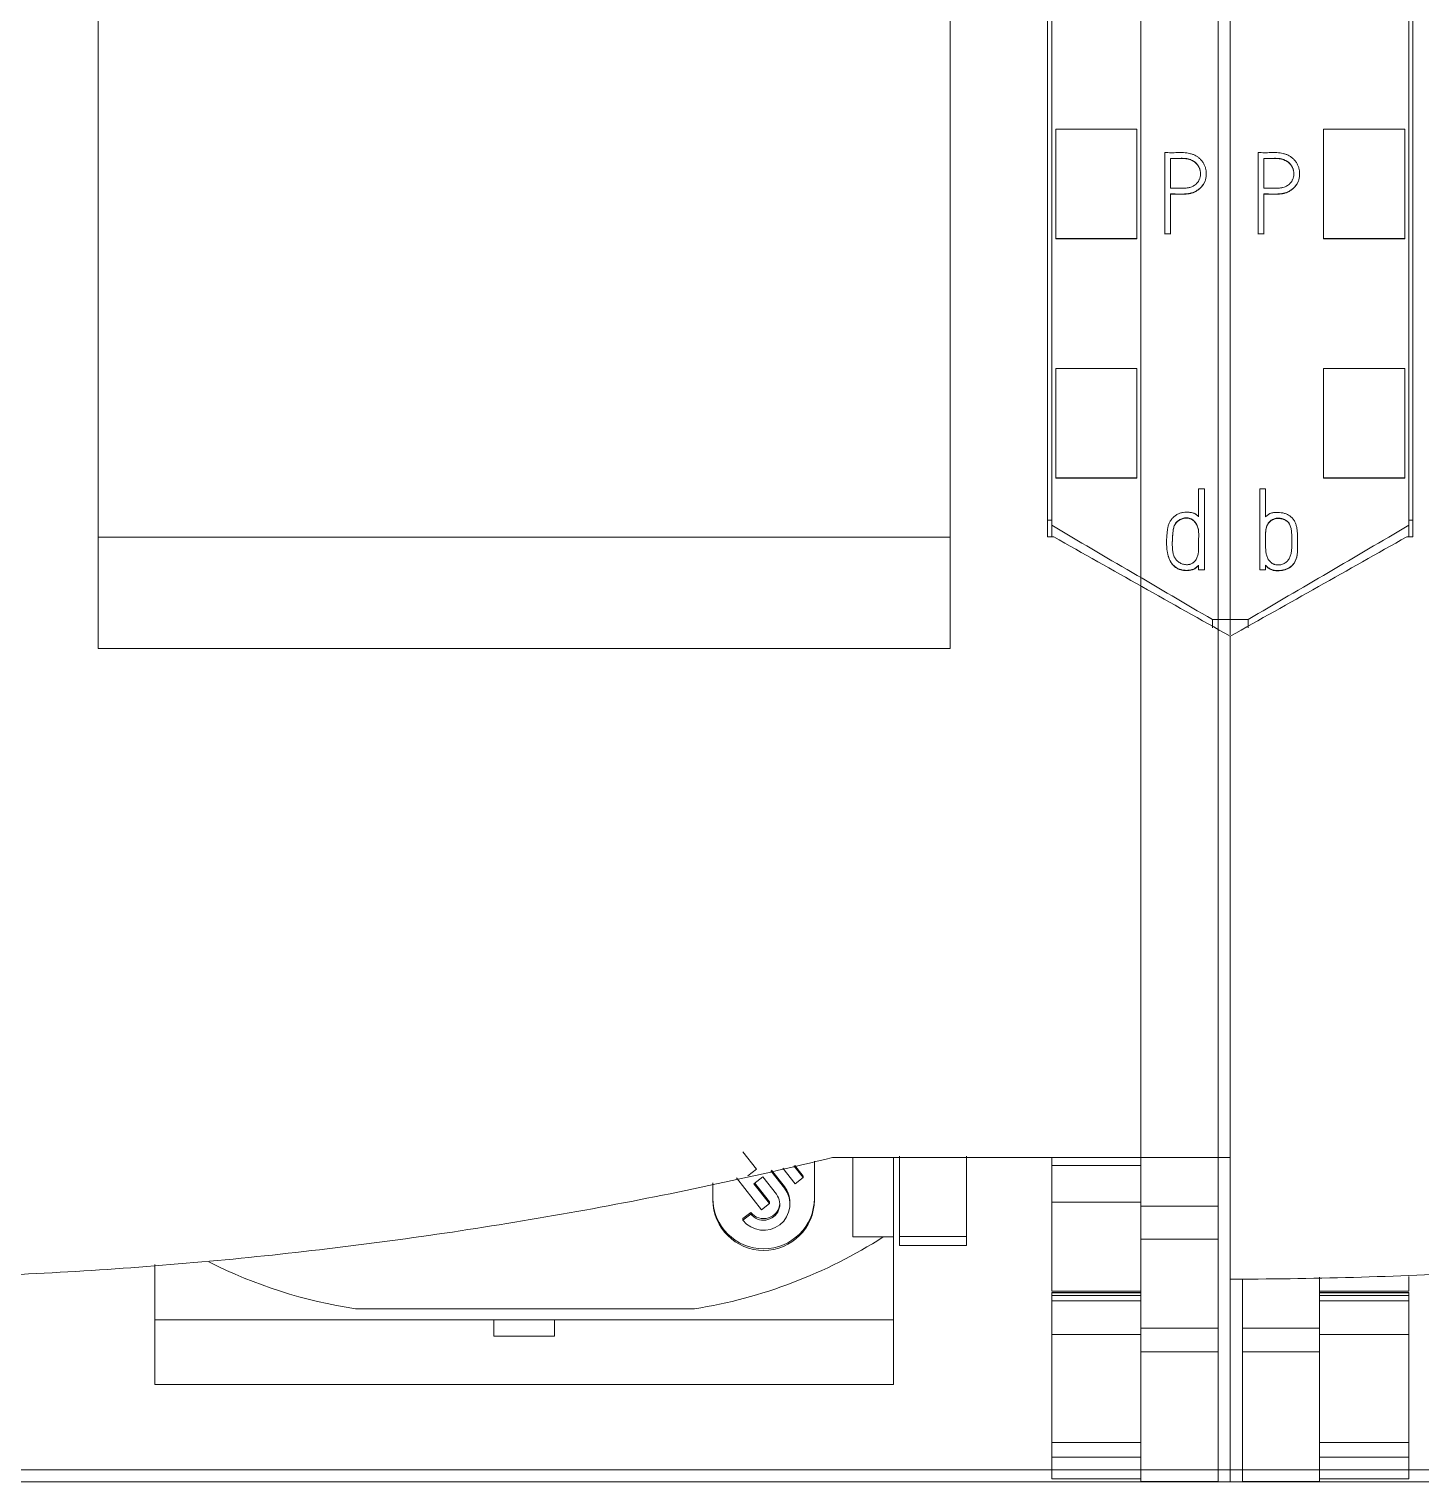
# Model space of a CAD drawing. Header units: millimetres. Extents: x 1359 to 3577, y 1336 to 3557.
# Drawn here: x 2755.57 to 2789.87, y 2906.56 to 2942.38 of the extents above; entities that cross this region are included whole.
import ezdxf

# ---------------------------------------------------------------- set-up
doc = ezdxf.new("R2010")
doc.units = ezdxf.units.MM
doc.layers.add('000-PI-Oprema', color=30, linetype='Continuous', lineweight=5)
doc.layers.add('002-PI-Kabelska kanalica', color=150, linetype='Continuous')

msp = doc.modelspace()

# ---------------------------------------------------------------- linework, layer by layer
at = {"layer": '000-PI-Oprema', "color": 0, "linetype": 'ByBlock', "lineweight": 0}
for p, q in [((2785.171, 3041.237), (2785.171, 2927.819)), ((2785.171, 3041.237), (2785.171, 2927.819)), ((2780.771, 2930.141), (2780.771, 3038.956)), ((2789.571, 3038.956), (2789.571, 2930.141)), ((2782.971, 2974.306), (2782.971, 2910.351)), ((2784.871, 2974.306), (2784.871, 2910.351)), ((2780.871, 2937.211), (2780.871, 2939.912)), ((2780.871, 2939.912), (2782.871, 2939.912)), ((2782.871, 2937.211), (2782.871, 2939.912)), ((2787.471, 2937.211), (2787.471, 2939.912)), ((2789.471, 2939.912), (2787.471, 2939.912)), ((2789.471, 2937.211), (2789.471, 2939.912)), ((2783.556, 2939.329), (2783.556, 2937.327)), ((2783.697, 2938.451), (2783.697, 2939.187)), ((2785.856, 2939.329), (2785.856, 2937.327)), ((2785.997, 2938.451), (2785.997, 2939.187)), ((2784.582, 2938.8), (2784.582, 2938.807)), ((2786.882, 2938.8), (2786.882, 2938.807)), ((2783.697, 2937.327), (2783.697, 2938.31)), ((2785.997, 2937.327), (2785.997, 2938.31)), ((2783.556, 2937.327), (2783.697, 2937.327)), ((2783.556, 2937.327), (2783.556, 2937.321)), ((2783.697, 2937.327), (2783.697, 2937.321)), ((2785.856, 2937.327), (2785.997, 2937.327)), ((2785.856, 2937.327), (2785.856, 2937.321)), ((2785.997, 2937.327), (2785.997, 2937.321)), ((2780.871, 2937.206), (2780.871, 2937.211)), ((2780.871, 2937.211), (2782.871, 2937.211)), ((2780.871, 2937.206), (2782.871, 2937.206)), ((2782.871, 2937.206), (2782.871, 2937.211)), ((2787.471, 2937.206), (2787.471, 2937.211)), ((2789.471, 2937.211), (2787.471, 2937.211)), ((2789.471, 2937.206), (2787.471, 2937.206)), ((2789.471, 2937.206), (2789.471, 2937.211)), ((2780.871, 2931.309), (2780.871, 2934.01)), ((2780.871, 2934.01), (2782.871, 2934.01)), ((2782.871, 2931.309), (2782.871, 2934.01)), ((2787.471, 2931.309), (2787.471, 2934.01)), ((2789.471, 2934.01), (2787.471, 2934.01)), ((2789.471, 2931.309), (2789.471, 2934.01)), ((2780.871, 2931.306), (2780.871, 2931.309)), ((2780.871, 2931.309), (2782.871, 2931.309)), ((2780.871, 2931.306), (2782.871, 2931.306)), ((2782.871, 2931.306), (2782.871, 2931.309)), ((2787.471, 2931.306), (2787.471, 2931.309)), ((2789.471, 2931.309), (2787.471, 2931.309)), ((2789.471, 2931.306), (2787.471, 2931.306)), ((2789.471, 2931.306), (2789.471, 2931.309)), ((2784.393, 2931.042), (2784.393, 2930.35)), ((2784.535, 2931.042), (2784.393, 2931.042)), ((2784.535, 2929.042), (2784.535, 2931.042)), ((2785.904, 2929.042), (2785.904, 2931.042)), ((2785.904, 2931.042), (2786.043, 2931.042)), ((2786.043, 2931.042), (2786.043, 2930.348)), ((2780.671, 2930.27), (2780.771, 2930.27)), ((2780.771, 2929.856), (2780.771, 2930.141)), ((2789.671, 2930.27), (2789.571, 2930.27)), ((2789.571, 2930.141), (2789.571, 2929.856)), ((2778.271, 2929.852), (2757.271, 2929.852)), ((2780.671, 2929.856), (2780.821, 2929.856)), ((2783.603, 2929.719), (2783.603, 2929.709)), ((2789.521, 2929.856), (2789.671, 2929.856)), ((2786.833, 2929.667), (2786.833, 2929.673)), ((2784.393, 2929.161), (2784.393, 2929.042)), ((2784.393, 2929.042), (2784.535, 2929.042)), ((2786.043, 2929.042), (2785.904, 2929.042)), ((2786.043, 2929.161), (2786.043, 2929.042)), ((2784.731, 2927.819), (2784.731, 2927.616)), ((2785.171, 2927.819), (2784.731, 2927.819)), ((2785.171, 2927.819), (2785.171, 2927.442)), ((2785.171, 2927.819), (2785.171, 2927.449)), ((2785.611, 2927.819), (2785.171, 2927.819)), ((2785.611, 2927.616), (2785.611, 2927.819)), ((2778.271, 2927.106), (2757.271, 2927.106)), ((2773.16, 2914.697), (2773.496, 2914.27)), ((2774.644, 2914.059), (2774.413, 2914.353)), ((2774.644, 2914.098), (2774.439, 2914.358)), ((2774.921, 2913.505), (2774.921, 2914.461)), ((2775.371, 2914.556), (2785.171, 2914.556)), ((2775.871, 2914.556), (2775.871, 2912.596)), ((2776.871, 2912.596), (2776.871, 2914.556)), ((2780.771, 2914.356), (2780.771, 2914.556)), ((2780.771, 2913.458), (2780.771, 2914.356)), ((2780.771, 2914.356), (2782.971, 2914.356)), ((2782.971, 2913.355), (2782.971, 2914.556)), ((2784.871, 2913.355), (2784.871, 2914.556)), ((2785.171, 2914.476), (2785.171, 2906.556)), ((2773.002, 2914.053), (2773.622, 2913.267)), ((2773.496, 2914.27), (2773.28, 2914.103)), ((2773.434, 2913.908), (2773.65, 2914.075)), ((2773.65, 2914.075), (2773.986, 2913.649)), ((2774.183, 2913.801), (2773.847, 2914.228)), ((2774.183, 2913.84), (2773.866, 2914.242)), ((2774.141, 2914.295), (2774.447, 2913.906)), ((2774.447, 2913.906), (2774.644, 2914.059)), ((2774.644, 2914.098), (2774.644, 2914.059)), ((2772.421, 2913.93), (2772.421, 2913.505)), ((2773.819, 2913.419), (2773.434, 2913.908)), ((2773.819, 2913.459), (2773.453, 2913.923)), ((2774.183, 2913.84), (2774.183, 2913.801)), ((2773.622, 2913.267), (2773.819, 2913.419)), ((2773.819, 2913.459), (2773.819, 2913.419)), ((2774.32, 2913.405), (2774.32, 2913.444)), ((2780.771, 2911.257), (2780.771, 2913.458)), ((2780.771, 2913.458), (2782.971, 2913.458)), ((2782.971, 2912.539), (2782.971, 2913.355)), ((2782.971, 2913.355), (2784.871, 2913.355)), ((2784.871, 2912.539), (2784.871, 2913.355)), ((2773.357, 2913.201), (2773.16, 2913.048)), ((2773.357, 2913.162), (2773.16, 2913.009)), ((2773.16, 2913.048), (2773.16, 2913.009)), ((2773.357, 2913.201), (2773.357, 2913.162)), ((2775.871, 2912.596), (2775.871, 2912.596)), ((2775.871, 2912.596), (2776.62, 2912.596)), ((2775.871, 2912.596), (2776.871, 2912.596)), ((2776.62, 2912.596), (2776.871, 2912.596)), ((2776.871, 2910.556), (2776.871, 2912.596)), ((2776.871, 2912.596), (2776.871, 2912.596)), ((2777.021, 2912.389), (2777.021, 2912.607)), ((2777.021, 2912.607), (2778.671, 2912.607)), ((2778.671, 2912.389), (2778.671, 2912.607)), ((2782.971, 2912.539), (2784.871, 2912.539)), ((2777.021, 2912.389), (2778.671, 2912.389)), ((2758.671, 2910.556), (2758.671, 2911.921)), ((2785.472, 2911.557), (2785.171, 2911.557)), ((2785.171, 2911.475), (2785.171, 2906.556)), ((2785.471, 2911.545), (2785.471, 2910.351)), ((2787.371, 2911.605), (2787.371, 2910.351)), ((2789.571, 2911.257), (2789.571, 2911.622)), ((2780.771, 2911.257), (2782.971, 2911.257)), ((2780.771, 2911.221), (2780.771, 2911.228)), ((2782.971, 2911.228), (2780.771, 2911.228)), ((2780.771, 2911.156), (2780.771, 2911.221)), ((2780.771, 2911.221), (2782.971, 2911.221)), ((2780.771, 2911.156), (2780.771, 2911.019)), ((2780.771, 2911.156), (2782.971, 2911.156)), ((2787.371, 2911.257), (2789.571, 2911.257)), ((2789.571, 2911.228), (2787.371, 2911.228)), ((2789.571, 2911.221), (2787.371, 2911.221)), ((2789.571, 2911.156), (2787.371, 2911.156)), ((2789.571, 2911.221), (2789.571, 2911.228)), ((2789.571, 2911.156), (2789.571, 2911.221)), ((2789.571, 2911.156), (2789.571, 2911.019)), ((2763.615, 2910.824), (2771.97, 2910.824)), ((2780.771, 2911.019), (2780.771, 2910.195)), ((2780.771, 2911.019), (2782.971, 2911.019)), ((2789.571, 2911.019), (2787.371, 2911.019)), ((2789.571, 2911.019), (2789.571, 2910.195)), ((2758.671, 2908.956), (2758.671, 2910.556)), ((2758.671, 2910.556), (2776.871, 2910.556)), ((2767.021, 2910.556), (2767.021, 2910.152)), ((2768.521, 2910.556), (2768.521, 2910.152)), ((2776.871, 2908.956), (2776.871, 2910.556)), ((2767.021, 2910.152), (2768.521, 2910.152)), ((2780.771, 2910.195), (2780.771, 2907.53)), ((2780.771, 2910.195), (2782.971, 2910.195)), ((2782.971, 2909.765), (2782.971, 2910.351)), ((2782.971, 2910.351), (2784.871, 2910.351)), ((2784.871, 2909.765), (2784.871, 2910.351)), ((2785.471, 2909.765), (2785.471, 2910.351)), ((2787.371, 2910.351), (2785.471, 2910.351)), ((2787.371, 2909.765), (2787.371, 2910.351)), ((2789.571, 2910.195), (2787.371, 2910.195)), ((2789.571, 2910.195), (2789.571, 2907.53)), ((2782.971, 2909.765), (2784.871, 2909.765)), ((2787.371, 2909.765), (2785.471, 2909.765)), ((2758.671, 2908.956), (2776.871, 2908.956)), ((2780.771, 2907.53), (2780.771, 2907.163)), ((2780.771, 2907.53), (2782.971, 2907.53)), ((2789.571, 2907.53), (2787.371, 2907.53)), ((2789.571, 2907.53), (2789.571, 2907.163)), ((2780.771, 2907.163), (2780.771, 2906.632)), ((2780.771, 2907.163), (2782.971, 2907.163)), ((2782.971, 2907.163), (2782.971, 2906.632)), ((2787.371, 2907.163), (2787.371, 2906.632)), ((2789.571, 2907.163), (2787.371, 2907.163)), ((2789.571, 2907.163), (2789.571, 2906.632)), ((2780.771, 2906.556), (2749.512, 2906.556)), ((2780.771, 2906.632), (2780.771, 2906.632)), ((2780.771, 2906.632), (2782.971, 2906.632)), ((2780.771, 2906.632), (2782.971, 2906.632)), ((2782.971, 2906.568), (2784.871, 2906.568)), ((2782.971, 2906.568), (2784.871, 2906.568)), ((2785.171, 2906.556), (2783.572, 2906.556)), ((2815.571, 2906.556), (2784.312, 2906.556)), ((2787.113, 2906.556), (2785.171, 2906.556)), ((2785.471, 2906.568), (2787.371, 2906.568)), ((2787.371, 2906.568), (2785.471, 2906.568)), ((2787.371, 2906.632), (2789.571, 2906.632)), ((2789.571, 2906.632), (2787.371, 2906.632)), ((2789.571, 2906.632), (2789.571, 2906.632))]:
    msp.add_line(p, q, dxfattribs=at)
for centre, major_axis, start_param, end_param in [((2773.671, 2913.405), (0.649, 0), 3.804818, 6.94641), ((2773.671, 2913.405), (-0.399, 0), 0.663225, 3.804818), ((2773.671, 2913.444), (0.649, 0), 6.283142, 6.94641), ((2773.671, 2913.544), (1.25, 0), 3.141593, 6.283185), ((2773.671, 2913.505), (1.25, 0), 3.141593, 6.283185), ((2773.671, 2913.444), (-0.399, 0), 0.663225, 3.092069), ((2770.033, 2922.701), (12.135, 0), 4.872685, 5.28613), ((2765.438, 2922.56), (11.977, 0), 4.241192, 4.559632)]:
    msp.add_ellipse(centre, major_axis=major_axis, ratio=0.991445, start_param=start_param, end_param=end_param, dxfattribs=at)
for points, knots in [([(2780.671, 2929.856), (2780.671, 2933.196), (2780.671, 2941.161), (2780.671, 2953.801), (2780.671, 2969.287), (2780.671, 2983.582), (2780.671, 2997.792), (2780.671, 3012.358), (2780.671, 3026.528), (2780.671, 3036.098), (2780.671, 3039.142)], [0, 0, 0, 0, 0.091483, 0.21812, 0.346206, 0.515858, 0.610111, 0.736264, 0.916066, 1, 1, 1, 1]), ([(2789.671, 3039.142), (2789.671, 3036.098), (2789.671, 3026.528), (2789.671, 3012.358), (2789.671, 2997.792), (2789.671, 2983.582), (2789.671, 2969.287), (2789.671, 2953.801), (2789.671, 2941.161), (2789.671, 2933.196), (2789.671, 2929.856)], [0, 0, 0, 0, 0.083934, 0.263736, 0.389889, 0.484142, 0.653794, 0.78188, 0.908517, 1, 1, 1, 1]), ([(2757.271, 3036.077), (2757.271, 3034.053), (2757.271, 3025.504), (2757.271, 3012.358), (2757.271, 2997.792), (2757.271, 2983.582), (2757.271, 2969.287), (2757.271, 2953.801), (2757.271, 2941.043), (2757.271, 2932.161), (2757.271, 2927.904), (2757.271, 2927.106)], [0, 0, 0, 0, 0.055935, 0.236292, 0.362833, 0.457376, 0.627551, 0.756032, 0.883059, 0.978086, 1, 1, 1, 1]), ([(2778.271, 3036.077), (2778.271, 3034.053), (2778.271, 3025.504), (2778.271, 3012.358), (2778.271, 2997.792), (2778.271, 2983.582), (2778.271, 2969.287), (2778.271, 2953.801), (2778.271, 2941.043), (2778.271, 2932.161), (2778.271, 2927.904), (2778.271, 2927.106)], [0, 0, 0, 0, 0.055935, 0.236292, 0.362833, 0.457376, 0.627551, 0.756032, 0.883059, 0.978086, 1, 1, 1, 1]), ([(2783.697, 2938.31), (2783.749, 2938.31), (2783.8, 2938.31), (2783.904, 2938.309), (2783.955, 2938.308), (2784.033, 2938.31), (2784.059, 2938.311), (2784.097, 2938.315), (2784.11, 2938.316), (2784.136, 2938.319), (2784.149, 2938.321), (2784.187, 2938.328), (2784.212, 2938.334), (2784.261, 2938.35), (2784.285, 2938.36), (2784.32, 2938.377), (2784.332, 2938.384), (2784.354, 2938.397), (2784.365, 2938.404), (2784.396, 2938.426), (2784.416, 2938.442), (2784.445, 2938.469), (2784.454, 2938.478), (2784.471, 2938.498), (2784.479, 2938.508), (2784.503, 2938.538), (2784.516, 2938.56), (2784.534, 2938.594), (2784.54, 2938.606), (2784.55, 2938.63), (2784.554, 2938.642), (2784.566, 2938.679), (2784.572, 2938.705), (2784.578, 2938.743), (2784.58, 2938.756), (2784.581, 2938.782), (2784.582, 2938.795), (2784.582, 2938.834), (2784.58, 2938.859), (2784.574, 2938.898), (2784.572, 2938.91), (2784.566, 2938.936), (2784.562, 2938.948), (2784.551, 2938.986), (2784.541, 2939.01), (2784.525, 2939.044), (2784.519, 2939.056), (2784.506, 2939.078), (2784.499, 2939.089), (2784.476, 2939.121), (2784.46, 2939.141), (2784.424, 2939.179), (2784.405, 2939.196), (2784.374, 2939.22), (2784.364, 2939.227), (2784.342, 2939.242), (2784.331, 2939.248), (2784.297, 2939.267), (2784.274, 2939.278), (2784.237, 2939.291), (2784.225, 2939.295), (2784.2, 2939.302), (2784.187, 2939.306), (2784.124, 2939.32), (2784.073, 2939.326), (2783.996, 2939.33), (2783.97, 2939.33), (2783.918, 2939.331), (2783.866, 2939.33), (2783.815, 2939.329), (2783.763, 2939.328), (2783.685, 2939.328), (2783.607, 2939.329), (2783.556, 2939.329)], [0, 0, 0, 0, 0.0625, 0.0625, 0.125, 0.125, 0.15625, 0.15625, 0.171875, 0.171875, 0.1875, 0.1875, 0.21875, 0.21875, 0.25, 0.25, 0.265625, 0.265625, 0.28125, 0.28125, 0.3125, 0.3125, 0.328125, 0.328125, 0.34375, 0.34375, 0.375, 0.375, 0.390625, 0.390625, 0.40625, 0.40625, 0.4375, 0.4375, 0.453125, 0.453125, 0.46875, 0.46875, 0.5, 0.5, 0.515625, 0.515625, 0.53125, 0.53125, 0.5625, 0.5625, 0.578125, 0.578125, 0.59375, 0.59375, 0.625, 0.625, 0.65625, 0.65625, 0.671875, 0.671875, 0.6875, 0.6875, 0.71875, 0.71875, 0.734375, 0.734375, 0.75, 0.75, 0.8125, 0.8125, 0.84375, 0.84375, 0.875, 0.90625, 0.90625, 0.9375, 1, 1, 1, 1]), ([(2783.697, 2939.187), (2783.736, 2939.188), (2783.774, 2939.187), (2783.833, 2939.187), (2783.852, 2939.187), (2783.891, 2939.188), (2783.91, 2939.188), (2783.968, 2939.19), (2784.007, 2939.19), (2784.065, 2939.186), (2784.084, 2939.184), (2784.122, 2939.178), (2784.142, 2939.173), (2784.17, 2939.165), (2784.18, 2939.162), (2784.198, 2939.155), (2784.208, 2939.151), (2784.235, 2939.138), (2784.252, 2939.129), (2784.277, 2939.113), (2784.285, 2939.107), (2784.301, 2939.095), (2784.309, 2939.089), (2784.331, 2939.069), (2784.345, 2939.055), (2784.364, 2939.032), (2784.37, 2939.024), (2784.381, 2939.008), (2784.387, 2938.999), (2784.402, 2938.973), (2784.41, 2938.955), (2784.42, 2938.928), (2784.423, 2938.918), (2784.429, 2938.899), (2784.431, 2938.889), (2784.437, 2938.86), (2784.439, 2938.84), (2784.441, 2938.81), (2784.441, 2938.801), (2784.44, 2938.781), (2784.439, 2938.771), (2784.435, 2938.741), (2784.431, 2938.722), (2784.422, 2938.693), (2784.418, 2938.684), (2784.411, 2938.666), (2784.406, 2938.657), (2784.392, 2938.63), (2784.382, 2938.613), (2784.363, 2938.59), (2784.357, 2938.582), (2784.343, 2938.568), (2784.336, 2938.561), (2784.314, 2938.541), (2784.298, 2938.529), (2784.273, 2938.513), (2784.264, 2938.508), (2784.246, 2938.499), (2784.237, 2938.494), (2784.21, 2938.482), (2784.191, 2938.476), (2784.162, 2938.468), (2784.153, 2938.466), (2784.133, 2938.462), (2784.123, 2938.46), (2784.094, 2938.456), (2784.074, 2938.454), (2784.034, 2938.452), (2784.014, 2938.451), (2783.975, 2938.451), (2783.935, 2938.451), (2783.895, 2938.451), (2783.856, 2938.451), (2783.836, 2938.451), (2783.776, 2938.452), (2783.737, 2938.451), (2783.697, 2938.451)], [0, 0, 0, 0, 0.0625, 0.0625, 0.09375, 0.09375, 0.125, 0.125, 0.1875, 0.1875, 0.21875, 0.21875, 0.25, 0.25, 0.265625, 0.265625, 0.28125, 0.28125, 0.3125, 0.3125, 0.328125, 0.328125, 0.34375, 0.34375, 0.375, 0.375, 0.390625, 0.390625, 0.40625, 0.40625, 0.4375, 0.4375, 0.453125, 0.453125, 0.46875, 0.46875, 0.5, 0.5, 0.515625, 0.515625, 0.53125, 0.53125, 0.5625, 0.5625, 0.578125, 0.578125, 0.59375, 0.59375, 0.625, 0.625, 0.640625, 0.640625, 0.65625, 0.65625, 0.6875, 0.6875, 0.703125, 0.703125, 0.71875, 0.71875, 0.75, 0.75, 0.765625, 0.765625, 0.78125, 0.78125, 0.8125, 0.8125, 0.84375, 0.84375, 0.875, 0.90625, 0.90625, 0.9375, 0.9375, 1, 1, 1, 1]), ([(2784.44, 2938.801), (2784.44, 2938.804), (2784.44, 2938.807), (2784.44, 2938.82), (2784.439, 2938.83), (2784.437, 2938.849), (2784.436, 2938.859), (2784.43, 2938.888), (2784.425, 2938.907), (2784.415, 2938.936), (2784.411, 2938.945), (2784.403, 2938.963), (2784.39, 2938.989), (2784.374, 2939.014), (2784.355, 2939.037), (2784.348, 2939.045), (2784.335, 2939.059), (2784.328, 2939.066), (2784.305, 2939.086), (2784.29, 2939.098), (2784.265, 2939.114), (2784.256, 2939.12), (2784.239, 2939.129), (2784.23, 2939.134), (2784.203, 2939.147), (2784.185, 2939.154), (2784.147, 2939.166), (2784.128, 2939.17), (2784.089, 2939.177), (2784.069, 2939.18), (2784.01, 2939.184), (2783.971, 2939.183), (2783.912, 2939.182), (2783.893, 2939.181), (2783.854, 2939.181), (2783.834, 2939.181), (2783.775, 2939.181), (2783.736, 2939.181), (2783.697, 2939.181)], [0, 0, 0, 0, 0.009533, 0.009533, 0.040485, 0.040485, 0.071437, 0.071437, 0.133342, 0.133342, 0.164294, 0.164294, 0.195246, 0.25715, 0.25715, 0.288102, 0.288102, 0.319054, 0.319054, 0.380958, 0.380958, 0.41191, 0.41191, 0.442862, 0.442862, 0.504767, 0.504767, 0.566671, 0.566671, 0.628575, 0.628575, 0.752383, 0.752383, 0.814287, 0.814287, 0.876192, 0.876192, 1, 1, 1, 1]), ([(2785.997, 2938.31), (2786.049, 2938.31), (2786.1, 2938.31), (2786.204, 2938.309), (2786.255, 2938.308), (2786.333, 2938.31), (2786.359, 2938.311), (2786.397, 2938.315), (2786.41, 2938.316), (2786.436, 2938.319), (2786.449, 2938.321), (2786.487, 2938.328), (2786.512, 2938.334), (2786.561, 2938.35), (2786.585, 2938.36), (2786.62, 2938.377), (2786.632, 2938.384), (2786.654, 2938.397), (2786.665, 2938.404), (2786.696, 2938.426), (2786.716, 2938.442), (2786.745, 2938.469), (2786.754, 2938.478), (2786.771, 2938.498), (2786.779, 2938.508), (2786.803, 2938.538), (2786.816, 2938.56), (2786.834, 2938.594), (2786.84, 2938.606), (2786.85, 2938.63), (2786.854, 2938.642), (2786.866, 2938.679), (2786.872, 2938.705), (2786.878, 2938.743), (2786.88, 2938.756), (2786.881, 2938.782), (2786.882, 2938.795), (2786.882, 2938.834), (2786.88, 2938.859), (2786.874, 2938.898), (2786.872, 2938.91), (2786.866, 2938.936), (2786.862, 2938.948), (2786.851, 2938.986), (2786.841, 2939.01), (2786.825, 2939.044), (2786.819, 2939.056), (2786.806, 2939.078), (2786.799, 2939.089), (2786.776, 2939.121), (2786.76, 2939.141), (2786.724, 2939.179), (2786.705, 2939.196), (2786.674, 2939.22), (2786.664, 2939.227), (2786.642, 2939.242), (2786.631, 2939.248), (2786.597, 2939.267), (2786.574, 2939.278), (2786.537, 2939.291), (2786.525, 2939.295), (2786.5, 2939.302), (2786.487, 2939.306), (2786.424, 2939.32), (2786.373, 2939.326), (2786.296, 2939.33), (2786.27, 2939.33), (2786.218, 2939.331), (2786.166, 2939.33), (2786.115, 2939.329), (2786.063, 2939.328), (2785.985, 2939.328), (2785.907, 2939.329), (2785.856, 2939.329)], [0, 0, 0, 0, 0.0625, 0.0625, 0.125, 0.125, 0.15625, 0.15625, 0.171875, 0.171875, 0.1875, 0.1875, 0.21875, 0.21875, 0.25, 0.25, 0.265625, 0.265625, 0.28125, 0.28125, 0.3125, 0.3125, 0.328125, 0.328125, 0.34375, 0.34375, 0.375, 0.375, 0.390625, 0.390625, 0.40625, 0.40625, 0.4375, 0.4375, 0.453125, 0.453125, 0.46875, 0.46875, 0.5, 0.5, 0.515625, 0.515625, 0.53125, 0.53125, 0.5625, 0.5625, 0.578125, 0.578125, 0.59375, 0.59375, 0.625, 0.625, 0.65625, 0.65625, 0.671875, 0.671875, 0.6875, 0.6875, 0.71875, 0.71875, 0.734375, 0.734375, 0.75, 0.75, 0.8125, 0.8125, 0.84375, 0.84375, 0.875, 0.90625, 0.90625, 0.9375, 1, 1, 1, 1]), ([(2785.997, 2939.187), (2786.036, 2939.188), (2786.074, 2939.187), (2786.133, 2939.187), (2786.152, 2939.187), (2786.191, 2939.188), (2786.21, 2939.188), (2786.268, 2939.19), (2786.307, 2939.19), (2786.365, 2939.186), (2786.384, 2939.184), (2786.422, 2939.178), (2786.442, 2939.173), (2786.47, 2939.165), (2786.48, 2939.162), (2786.498, 2939.155), (2786.508, 2939.151), (2786.535, 2939.138), (2786.552, 2939.129), (2786.577, 2939.113), (2786.585, 2939.107), (2786.601, 2939.095), (2786.609, 2939.089), (2786.631, 2939.069), (2786.645, 2939.055), (2786.664, 2939.032), (2786.67, 2939.024), (2786.681, 2939.008), (2786.687, 2938.999), (2786.702, 2938.973), (2786.71, 2938.955), (2786.72, 2938.928), (2786.723, 2938.918), (2786.729, 2938.899), (2786.731, 2938.889), (2786.737, 2938.86), (2786.739, 2938.84), (2786.741, 2938.81), (2786.741, 2938.801), (2786.74, 2938.781), (2786.739, 2938.771), (2786.735, 2938.741), (2786.731, 2938.722), (2786.722, 2938.693), (2786.718, 2938.684), (2786.711, 2938.666), (2786.706, 2938.657), (2786.692, 2938.63), (2786.682, 2938.613), (2786.663, 2938.59), (2786.657, 2938.582), (2786.643, 2938.568), (2786.636, 2938.561), (2786.614, 2938.541), (2786.598, 2938.529), (2786.573, 2938.513), (2786.564, 2938.508), (2786.546, 2938.499), (2786.537, 2938.494), (2786.51, 2938.482), (2786.491, 2938.476), (2786.462, 2938.468), (2786.453, 2938.466), (2786.433, 2938.462), (2786.423, 2938.46), (2786.394, 2938.456), (2786.374, 2938.454), (2786.334, 2938.452), (2786.314, 2938.451), (2786.275, 2938.451), (2786.235, 2938.451), (2786.195, 2938.451), (2786.156, 2938.451), (2786.136, 2938.451), (2786.076, 2938.452), (2786.037, 2938.451), (2785.997, 2938.451)], [0, 0, 0, 0, 0.0625, 0.0625, 0.09375, 0.09375, 0.125, 0.125, 0.1875, 0.1875, 0.21875, 0.21875, 0.25, 0.25, 0.265625, 0.265625, 0.28125, 0.28125, 0.3125, 0.3125, 0.328125, 0.328125, 0.34375, 0.34375, 0.375, 0.375, 0.390625, 0.390625, 0.40625, 0.40625, 0.4375, 0.4375, 0.453125, 0.453125, 0.46875, 0.46875, 0.5, 0.5, 0.515625, 0.515625, 0.53125, 0.53125, 0.5625, 0.5625, 0.578125, 0.578125, 0.59375, 0.59375, 0.625, 0.625, 0.640625, 0.640625, 0.65625, 0.65625, 0.6875, 0.6875, 0.703125, 0.703125, 0.71875, 0.71875, 0.75, 0.75, 0.765625, 0.765625, 0.78125, 0.78125, 0.8125, 0.8125, 0.84375, 0.84375, 0.875, 0.90625, 0.90625, 0.9375, 0.9375, 1, 1, 1, 1]), ([(2786.74, 2938.801), (2786.74, 2938.804), (2786.74, 2938.807), (2786.74, 2938.82), (2786.739, 2938.83), (2786.737, 2938.849), (2786.736, 2938.859), (2786.73, 2938.888), (2786.725, 2938.907), (2786.715, 2938.936), (2786.711, 2938.945), (2786.703, 2938.963), (2786.69, 2938.989), (2786.674, 2939.014), (2786.655, 2939.037), (2786.648, 2939.045), (2786.635, 2939.059), (2786.628, 2939.066), (2786.605, 2939.086), (2786.59, 2939.098), (2786.565, 2939.114), (2786.556, 2939.12), (2786.539, 2939.129), (2786.53, 2939.134), (2786.503, 2939.147), (2786.485, 2939.154), (2786.447, 2939.166), (2786.428, 2939.17), (2786.389, 2939.177), (2786.369, 2939.18), (2786.31, 2939.184), (2786.271, 2939.183), (2786.212, 2939.182), (2786.193, 2939.181), (2786.154, 2939.181), (2786.134, 2939.181), (2786.075, 2939.181), (2786.036, 2939.181), (2785.997, 2939.181)], [0, 0, 0, 0, 0.009533, 0.009533, 0.040485, 0.040485, 0.071437, 0.071437, 0.133342, 0.133342, 0.164294, 0.164294, 0.195246, 0.25715, 0.25715, 0.288102, 0.288102, 0.319054, 0.319054, 0.380958, 0.380958, 0.41191, 0.41191, 0.442862, 0.442862, 0.504767, 0.504767, 0.566671, 0.566671, 0.628575, 0.628575, 0.752383, 0.752383, 0.814287, 0.814287, 0.876192, 0.876192, 1, 1, 1, 1]), ([(2784.582, 2938.801), (2784.582, 2938.776), (2784.58, 2938.751), (2784.574, 2938.713), (2784.572, 2938.7), (2784.566, 2938.675), (2784.563, 2938.662), (2784.551, 2938.625), (2784.541, 2938.601), (2784.517, 2938.556), (2784.504, 2938.534), (2784.48, 2938.502), (2784.472, 2938.492), (2784.455, 2938.473), (2784.446, 2938.464), (2784.418, 2938.437), (2784.398, 2938.42), (2784.365, 2938.398), (2784.354, 2938.391), (2784.332, 2938.378), (2784.321, 2938.372), (2784.286, 2938.354), (2784.262, 2938.344), (2784.225, 2938.332), (2784.213, 2938.329), (2784.187, 2938.322), (2784.175, 2938.32), (2784.111, 2938.308), (2784.06, 2938.305), (2783.956, 2938.302), (2783.904, 2938.303), (2783.801, 2938.304), (2783.749, 2938.304), (2783.697, 2938.304)], [0, 0, 0, 0, 0.065202, 0.065202, 0.098588, 0.098588, 0.131973, 0.131973, 0.198745, 0.198745, 0.265516, 0.265516, 0.298902, 0.298902, 0.332287, 0.332287, 0.399059, 0.399059, 0.432444, 0.432444, 0.46583, 0.46583, 0.532601, 0.532601, 0.565987, 0.565987, 0.599372, 0.599372, 0.732915, 0.732915, 0.866457, 0.866457, 1, 1, 1, 1]), ([(2786.882, 2938.801), (2786.882, 2938.776), (2786.88, 2938.751), (2786.874, 2938.713), (2786.872, 2938.7), (2786.866, 2938.675), (2786.863, 2938.662), (2786.851, 2938.625), (2786.841, 2938.601), (2786.817, 2938.556), (2786.804, 2938.534), (2786.78, 2938.502), (2786.772, 2938.492), (2786.755, 2938.473), (2786.746, 2938.464), (2786.718, 2938.437), (2786.698, 2938.42), (2786.665, 2938.398), (2786.654, 2938.391), (2786.632, 2938.378), (2786.621, 2938.372), (2786.586, 2938.354), (2786.562, 2938.344), (2786.525, 2938.332), (2786.513, 2938.329), (2786.487, 2938.322), (2786.475, 2938.32), (2786.411, 2938.308), (2786.36, 2938.305), (2786.256, 2938.302), (2786.204, 2938.303), (2786.101, 2938.304), (2786.049, 2938.304), (2785.997, 2938.304)], [0, 0, 0, 0, 0.065202, 0.065202, 0.098588, 0.098588, 0.131973, 0.131973, 0.198745, 0.198745, 0.265516, 0.265516, 0.298902, 0.298902, 0.332287, 0.332287, 0.399059, 0.399059, 0.432444, 0.432444, 0.46583, 0.46583, 0.532601, 0.532601, 0.565987, 0.565987, 0.599372, 0.599372, 0.732915, 0.732915, 0.866457, 0.866457, 1, 1, 1, 1]), ([(2784.393, 2930.35), (2784.375, 2930.371), (2784.355, 2930.391), (2784.327, 2930.411), (2784.322, 2930.415), (2784.31, 2930.422), (2784.304, 2930.426), (2784.285, 2930.435), (2784.272, 2930.44), (2784.246, 2930.448), (2784.232, 2930.452), (2784.205, 2930.457), (2784.191, 2930.459), (2784.164, 2930.463), (2784.15, 2930.465), (2784.123, 2930.467), (2784.109, 2930.467), (2784.068, 2930.467), (2784.041, 2930.464), (2783.999, 2930.457), (2783.986, 2930.454), (2783.959, 2930.447), (2783.946, 2930.443), (2783.92, 2930.434), (2783.907, 2930.429), (2783.882, 2930.418), (2783.869, 2930.411), (2783.845, 2930.397), (2783.833, 2930.39), (2783.811, 2930.374), (2783.789, 2930.357), (2783.769, 2930.338), (2783.749, 2930.318), (2783.74, 2930.308), (2783.722, 2930.286), (2783.714, 2930.275), (2783.698, 2930.252), (2783.691, 2930.24), (2783.677, 2930.216), (2783.671, 2930.204), (2783.66, 2930.178), (2783.654, 2930.165), (2783.641, 2930.126), (2783.635, 2930.099), (2783.629, 2930.058), (2783.627, 2930.045), (2783.624, 2930.017), (2783.622, 2930.004), (2783.62, 2929.976), (2783.618, 2929.963), (2783.615, 2929.936), (2783.613, 2929.922), (2783.61, 2929.895), (2783.609, 2929.881), (2783.607, 2929.854), (2783.606, 2929.84), (2783.604, 2929.812), (2783.604, 2929.799), (2783.603, 2929.771), (2783.603, 2929.757), (2783.603, 2929.716), (2783.603, 2929.689), (2783.604, 2929.634), (2783.606, 2929.607), (2783.611, 2929.552), (2783.614, 2929.525), (2783.623, 2929.471), (2783.629, 2929.444), (2783.649, 2929.363), (2783.667, 2929.311), (2783.707, 2929.238), (2783.721, 2929.215), (2783.755, 2929.172), (2783.774, 2929.152), (2783.805, 2929.125), (2783.816, 2929.116), (2783.839, 2929.1), (2783.851, 2929.093), (2783.875, 2929.08), (2783.887, 2929.074), (2783.912, 2929.063), (2783.925, 2929.058), (2783.965, 2929.045), (2783.992, 2929.04), (2784.046, 2929.032), (2784.074, 2929.031), (2784.116, 2929.031), (2784.129, 2929.032), (2784.157, 2929.034), (2784.17, 2929.036), (2784.197, 2929.042), (2784.211, 2929.045), (2784.237, 2929.052), (2784.251, 2929.056), (2784.276, 2929.066), (2784.289, 2929.072), (2784.312, 2929.086), (2784.324, 2929.094), (2784.345, 2929.111), (2784.356, 2929.121), (2784.375, 2929.14), (2784.384, 2929.151), (2784.393, 2929.161)], [0, 0, 0, 0, 0.03125, 0.03125, 0.039062, 0.039062, 0.046875, 0.046875, 0.0625, 0.0625, 0.078125, 0.078125, 0.09375, 0.09375, 0.109375, 0.109375, 0.125, 0.125, 0.15625, 0.15625, 0.171875, 0.171875, 0.1875, 0.1875, 0.203125, 0.203125, 0.21875, 0.21875, 0.234375, 0.234375, 0.25, 0.265625, 0.265625, 0.28125, 0.28125, 0.296875, 0.296875, 0.3125, 0.3125, 0.328125, 0.328125, 0.34375, 0.34375, 0.375, 0.375, 0.390625, 0.390625, 0.40625, 0.40625, 0.421875, 0.421875, 0.4375, 0.4375, 0.453125, 0.453125, 0.46875, 0.46875, 0.484375, 0.484375, 0.5, 0.5, 0.53125, 0.53125, 0.5625, 0.5625, 0.59375, 0.59375, 0.625, 0.625, 0.6875, 0.6875, 0.71875, 0.71875, 0.75, 0.75, 0.765625, 0.765625, 0.78125, 0.78125, 0.796875, 0.796875, 0.8125, 0.8125, 0.84375, 0.84375, 0.875, 0.875, 0.890625, 0.890625, 0.90625, 0.90625, 0.921875, 0.921875, 0.9375, 0.9375, 0.953125, 0.953125, 0.96875, 0.96875, 0.984375, 0.984375, 1, 1, 1, 1]), ([(2786.043, 2930.348), (2786.062, 2930.368), (2786.082, 2930.387), (2786.116, 2930.411), (2786.128, 2930.418), (2786.147, 2930.428), (2786.153, 2930.431), (2786.166, 2930.436), (2786.173, 2930.439), (2786.206, 2930.449), (2786.233, 2930.454), (2786.275, 2930.458), (2786.289, 2930.458), (2786.317, 2930.459), (2786.33, 2930.459), (2786.372, 2930.458), (2786.4, 2930.456), (2786.441, 2930.45), (2786.455, 2930.448), (2786.482, 2930.442), (2786.496, 2930.439), (2786.536, 2930.427), (2786.562, 2930.417), (2786.599, 2930.398), (2786.611, 2930.391), (2786.635, 2930.376), (2786.646, 2930.367), (2786.679, 2930.342), (2786.699, 2930.322), (2786.725, 2930.289), (2786.733, 2930.278), (2786.748, 2930.254), (2786.761, 2930.23), (2786.773, 2930.204), (2786.783, 2930.178), (2786.788, 2930.165), (2786.801, 2930.125), (2786.808, 2930.098), (2786.818, 2930.044), (2786.822, 2930.016), (2786.827, 2929.96), (2786.829, 2929.933), (2786.831, 2929.877), (2786.831, 2929.849), (2786.832, 2929.793), (2786.832, 2929.765), (2786.833, 2929.681), (2786.833, 2929.625), (2786.831, 2929.541), (2786.83, 2929.514), (2786.826, 2929.458), (2786.823, 2929.43), (2786.816, 2929.389), (2786.813, 2929.375), (2786.806, 2929.348), (2786.802, 2929.334), (2786.789, 2929.294), (2786.778, 2929.268), (2786.758, 2929.231), (2786.751, 2929.219), (2786.735, 2929.196), (2786.726, 2929.185), (2786.699, 2929.153), (2786.678, 2929.135), (2786.644, 2929.109), (2786.632, 2929.102), (2786.608, 2929.087), (2786.596, 2929.081), (2786.57, 2929.069), (2786.557, 2929.064), (2786.531, 2929.055), (2786.517, 2929.05), (2786.477, 2929.039), (2786.449, 2929.034), (2786.394, 2929.027), (2786.366, 2929.025), (2786.31, 2929.026), (2786.282, 2929.028), (2786.24, 2929.035), (2786.227, 2929.039), (2786.2, 2929.047), (2786.186, 2929.052), (2786.161, 2929.063), (2786.148, 2929.07), (2786.13, 2929.08), (2786.124, 2929.084), (2786.113, 2929.092), (2786.107, 2929.097), (2786.079, 2929.119), (2786.06, 2929.139), (2786.043, 2929.161)], [0, 0, 0, 0, 0.03125, 0.03125, 0.046875, 0.046875, 0.054688, 0.054688, 0.0625, 0.0625, 0.09375, 0.09375, 0.109375, 0.109375, 0.125, 0.125, 0.15625, 0.15625, 0.171875, 0.171875, 0.1875, 0.1875, 0.21875, 0.21875, 0.234375, 0.234375, 0.25, 0.25, 0.28125, 0.28125, 0.296875, 0.296875, 0.3125, 0.328125, 0.328125, 0.34375, 0.34375, 0.375, 0.375, 0.40625, 0.40625, 0.4375, 0.4375, 0.46875, 0.46875, 0.5, 0.5, 0.5625, 0.5625, 0.59375, 0.59375, 0.625, 0.625, 0.640625, 0.640625, 0.65625, 0.65625, 0.6875, 0.6875, 0.703125, 0.703125, 0.71875, 0.71875, 0.75, 0.75, 0.765625, 0.765625, 0.78125, 0.78125, 0.796875, 0.796875, 0.8125, 0.8125, 0.84375, 0.84375, 0.875, 0.875, 0.90625, 0.90625, 0.921875, 0.921875, 0.9375, 0.9375, 0.953125, 0.953125, 0.960938, 0.960938, 0.96875, 0.96875, 1, 1, 1, 1]), ([(2784.339, 2930.171), (2784.355, 2930.143), (2784.367, 2930.115), (2784.379, 2930.069), (2784.383, 2930.054), (2784.388, 2930.022), (2784.389, 2930.007), (2784.392, 2929.975), (2784.393, 2929.96), (2784.394, 2929.928), (2784.394, 2929.881), (2784.393, 2929.834), (2784.393, 2929.74), (2784.393, 2929.678), (2784.393, 2929.584), (2784.393, 2929.552), (2784.391, 2929.505), (2784.389, 2929.49), (2784.385, 2929.459), (2784.38, 2929.428), (2784.371, 2929.398), (2784.362, 2929.368), (2784.356, 2929.354), (2784.343, 2929.325), (2784.336, 2929.311), (2784.32, 2929.284), (2784.31, 2929.271), (2784.29, 2929.247), (2784.279, 2929.237), (2784.26, 2929.222), (2784.254, 2929.217), (2784.241, 2929.208), (2784.234, 2929.204), (2784.213, 2929.193), (2784.199, 2929.187), (2784.176, 2929.18), (2784.169, 2929.178), (2784.153, 2929.175), (2784.146, 2929.173), (2784.122, 2929.17), (2784.107, 2929.17), (2784.075, 2929.171), (2784.059, 2929.172), (2784.028, 2929.178), (2784.013, 2929.181), (2783.983, 2929.191), (2783.968, 2929.197), (2783.94, 2929.21), (2783.927, 2929.218), (2783.9, 2929.235), (2783.887, 2929.244), (2783.864, 2929.265), (2783.853, 2929.276), (2783.832, 2929.299), (2783.823, 2929.312), (2783.797, 2929.352), (2783.785, 2929.381), (2783.771, 2929.426), (2783.766, 2929.441), (2783.759, 2929.472), (2783.757, 2929.487), (2783.75, 2929.533), (2783.747, 2929.564), (2783.744, 2929.626), (2783.743, 2929.657), (2783.743, 2929.72), (2783.744, 2929.751), (2783.747, 2929.813), (2783.749, 2929.844), (2783.753, 2929.907), (2783.755, 2929.938), (2783.762, 2930), (2783.765, 2930.031), (2783.775, 2930.077), (2783.779, 2930.092), (2783.789, 2930.122), (2783.795, 2930.137), (2783.809, 2930.164), (2783.817, 2930.178), (2783.831, 2930.197), (2783.836, 2930.203), (2783.846, 2930.215), (2783.852, 2930.221), (2783.868, 2930.238), (2783.88, 2930.248), (2783.905, 2930.267), (2783.918, 2930.275), (2783.96, 2930.298), (2783.99, 2930.309), (2784.028, 2930.318), (2784.036, 2930.32), (2784.051, 2930.322), (2784.059, 2930.323), (2784.083, 2930.326), (2784.098, 2930.326), (2784.122, 2930.324), (2784.13, 2930.323), (2784.145, 2930.32), (2784.153, 2930.319), (2784.176, 2930.312), (2784.19, 2930.307), (2784.212, 2930.297), (2784.219, 2930.293), (2784.233, 2930.285), (2784.253, 2930.273), (2784.271, 2930.257), (2784.288, 2930.241), (2784.293, 2930.235), (2784.303, 2930.223), (2784.308, 2930.217), (2784.323, 2930.198), (2784.331, 2930.185), (2784.339, 2930.171)], [0, 0, 0, 0, 0.03125, 0.03125, 0.046875, 0.046875, 0.0625, 0.0625, 0.078125, 0.078125, 0.09375, 0.125, 0.125, 0.1875, 0.1875, 0.21875, 0.21875, 0.234375, 0.234375, 0.25, 0.265625, 0.265625, 0.28125, 0.28125, 0.296875, 0.296875, 0.3125, 0.3125, 0.328125, 0.328125, 0.335938, 0.335938, 0.34375, 0.34375, 0.359375, 0.359375, 0.367188, 0.367188, 0.375, 0.375, 0.390625, 0.390625, 0.40625, 0.40625, 0.421875, 0.421875, 0.4375, 0.4375, 0.453125, 0.453125, 0.46875, 0.46875, 0.484375, 0.484375, 0.5, 0.5, 0.53125, 0.53125, 0.546875, 0.546875, 0.5625, 0.5625, 0.59375, 0.59375, 0.625, 0.625, 0.65625, 0.65625, 0.6875, 0.6875, 0.71875, 0.71875, 0.75, 0.75, 0.765625, 0.765625, 0.78125, 0.78125, 0.796875, 0.796875, 0.804688, 0.804688, 0.8125, 0.8125, 0.828125, 0.828125, 0.84375, 0.84375, 0.875, 0.875, 0.882813, 0.882813, 0.890625, 0.890625, 0.90625, 0.90625, 0.914063, 0.914063, 0.921875, 0.921875, 0.9375, 0.9375, 0.945313, 0.945313, 0.953125, 0.96875, 0.96875, 0.976563, 0.976563, 0.984375, 0.984375, 1, 1, 1, 1]), ([(2784.339, 2930.165), (2784.323, 2930.193), (2784.305, 2930.218), (2784.277, 2930.245), (2784.271, 2930.251), (2784.258, 2930.261), (2784.252, 2930.266), (2784.233, 2930.279), (2784.219, 2930.287), (2784.198, 2930.297), (2784.191, 2930.3), (2784.176, 2930.306), (2784.168, 2930.308), (2784.145, 2930.315), (2784.13, 2930.317), (2784.106, 2930.319), (2784.098, 2930.319), (2784.082, 2930.319), (2784.075, 2930.319), (2784.051, 2930.316), (2784.036, 2930.314), (2784.005, 2930.306), (2783.99, 2930.302), (2783.96, 2930.291), (2783.946, 2930.284), (2783.925, 2930.273), (2783.919, 2930.269), (2783.905, 2930.26), (2783.899, 2930.256), (2783.88, 2930.241), (2783.856, 2930.221), (2783.836, 2930.197), (2783.822, 2930.178), (2783.817, 2930.171), (2783.809, 2930.158), (2783.805, 2930.151), (2783.794, 2930.13), (2783.789, 2930.115), (2783.779, 2930.085), (2783.775, 2930.07), (2783.765, 2930.024), (2783.762, 2929.993), (2783.755, 2929.93), (2783.75, 2929.868), (2783.747, 2929.806), (2783.744, 2929.743), (2783.743, 2929.712), (2783.743, 2929.677), (2783.743, 2929.674), (2783.743, 2929.671)], [0, 0, 0, 0, 0.082662, 0.082662, 0.103327, 0.103327, 0.123993, 0.123993, 0.165323, 0.165323, 0.185989, 0.185989, 0.206654, 0.206654, 0.247985, 0.247985, 0.268651, 0.268651, 0.289316, 0.289316, 0.330647, 0.330647, 0.371978, 0.371978, 0.413309, 0.413309, 0.433974, 0.433974, 0.454639, 0.454639, 0.49597, 0.537301, 0.537301, 0.557967, 0.557967, 0.578632, 0.578632, 0.619963, 0.619963, 0.661294, 0.661294, 0.743955, 0.743955, 0.826617, 0.909279, 0.909279, 0.99194, 0.99194, 1, 1, 1, 1]), ([(2784.394, 2929.881), (2784.394, 2929.885), (2784.394, 2929.904), (2784.394, 2929.923), (2784.393, 2929.955), (2784.392, 2929.97), (2784.388, 2930.017), (2784.384, 2930.048), (2784.371, 2930.093), (2784.366, 2930.108), (2784.357, 2930.13), (2784.354, 2930.137), (2784.347, 2930.151), (2784.343, 2930.158), (2784.339, 2930.165)], [0, 0, 0, 0, 0.036299, 0.196916, 0.196916, 0.357533, 0.357533, 0.678766, 0.678766, 0.839383, 0.839383, 0.919692, 0.919692, 1, 1, 1, 1]), ([(2786.213, 2930.285), (2786.228, 2930.292), (2786.242, 2930.298), (2786.272, 2930.307), (2786.288, 2930.311), (2786.311, 2930.314), (2786.319, 2930.315), (2786.335, 2930.316), (2786.359, 2930.317), (2786.382, 2930.316), (2786.414, 2930.312), (2786.429, 2930.31), (2786.46, 2930.302), (2786.475, 2930.297), (2786.504, 2930.286), (2786.519, 2930.279), (2786.546, 2930.264), (2786.56, 2930.255), (2786.578, 2930.24), (2786.584, 2930.235), (2786.595, 2930.224), (2786.601, 2930.218), (2786.616, 2930.2), (2786.625, 2930.187), (2786.64, 2930.159), (2786.646, 2930.145), (2786.657, 2930.115), (2786.662, 2930.1), (2786.67, 2930.069), (2786.673, 2930.054), (2786.678, 2930.023), (2786.68, 2930.007), (2786.684, 2929.96), (2786.686, 2929.928), (2786.689, 2929.834), (2786.692, 2929.771), (2786.692, 2929.676), (2786.691, 2929.645), (2786.688, 2929.581), (2786.686, 2929.55), (2786.681, 2929.503), (2786.678, 2929.487), (2786.672, 2929.456), (2786.669, 2929.441), (2786.657, 2929.395), (2786.646, 2929.366), (2786.625, 2929.323), (2786.617, 2929.31), (2786.6, 2929.283), (2786.59, 2929.271), (2786.568, 2929.248), (2786.556, 2929.237), (2786.531, 2929.218), (2786.517, 2929.21), (2786.49, 2929.195), (2786.475, 2929.189), (2786.445, 2929.178), (2786.43, 2929.174), (2786.399, 2929.168), (2786.383, 2929.166), (2786.359, 2929.164), (2786.351, 2929.164), (2786.335, 2929.164), (2786.327, 2929.164), (2786.304, 2929.166), (2786.288, 2929.169), (2786.265, 2929.174), (2786.258, 2929.177), (2786.243, 2929.182), (2786.235, 2929.185), (2786.214, 2929.196), (2786.201, 2929.204), (2786.182, 2929.218), (2786.176, 2929.223), (2786.164, 2929.234), (2786.158, 2929.24), (2786.142, 2929.257), (2786.132, 2929.269), (2786.114, 2929.295), (2786.106, 2929.309), (2786.084, 2929.351), (2786.073, 2929.38), (2786.061, 2929.426), (2786.058, 2929.442), (2786.052, 2929.473), (2786.05, 2929.488), (2786.045, 2929.535), (2786.044, 2929.566), (2786.042, 2929.628), (2786.043, 2929.659), (2786.043, 2929.722), (2786.043, 2929.753), (2786.043, 2929.815), (2786.043, 2929.846), (2786.043, 2929.909), (2786.042, 2929.94), (2786.045, 2930.002), (2786.048, 2930.033), (2786.059, 2930.079), (2786.063, 2930.094), (2786.073, 2930.123), (2786.079, 2930.138), (2786.093, 2930.166), (2786.101, 2930.179), (2786.119, 2930.205), (2786.128, 2930.217), (2786.15, 2930.24), (2786.161, 2930.25), (2786.18, 2930.264), (2786.186, 2930.269), (2786.196, 2930.275), (2786.2, 2930.277), (2786.206, 2930.281), (2786.21, 2930.283), (2786.213, 2930.285)], [0, 0, 0, 0, 0.015625, 0.015625, 0.03125, 0.03125, 0.039063, 0.039063, 0.046875, 0.0625, 0.0625, 0.078125, 0.078125, 0.09375, 0.09375, 0.109375, 0.109375, 0.125, 0.125, 0.132813, 0.132813, 0.140625, 0.140625, 0.15625, 0.15625, 0.171875, 0.171875, 0.1875, 0.1875, 0.203125, 0.203125, 0.21875, 0.21875, 0.25, 0.25, 0.3125, 0.3125, 0.34375, 0.34375, 0.375, 0.375, 0.390625, 0.390625, 0.40625, 0.40625, 0.4375, 0.4375, 0.453125, 0.453125, 0.46875, 0.46875, 0.484375, 0.484375, 0.5, 0.5, 0.515625, 0.515625, 0.53125, 0.53125, 0.546875, 0.546875, 0.554688, 0.554688, 0.5625, 0.5625, 0.578125, 0.578125, 0.585938, 0.585938, 0.59375, 0.59375, 0.609375, 0.609375, 0.617188, 0.617188, 0.625, 0.625, 0.640625, 0.640625, 0.65625, 0.65625, 0.6875, 0.6875, 0.703125, 0.703125, 0.71875, 0.71875, 0.75, 0.75, 0.78125, 0.78125, 0.8125, 0.8125, 0.84375, 0.84375, 0.875, 0.875, 0.90625, 0.90625, 0.921875, 0.921875, 0.9375, 0.9375, 0.953125, 0.953125, 0.96875, 0.96875, 0.984375, 0.984375, 0.992188, 0.992188, 0.996094, 0.996094, 1, 1, 1, 1]), ([(2786.213, 2930.279), (2786.199, 2930.271), (2786.186, 2930.263), (2786.161, 2930.244), (2786.149, 2930.233), (2786.116, 2930.198), (2786.099, 2930.172), (2786.078, 2930.128), (2786.072, 2930.114), (2786.062, 2930.084), (2786.058, 2930.068), (2786.051, 2930.037), (2786.049, 2930.022), (2786.045, 2929.99), (2786.044, 2929.974), (2786.042, 2929.927), (2786.043, 2929.895), (2786.043, 2929.832), (2786.043, 2929.801), (2786.043, 2929.738), (2786.043, 2929.706), (2786.043, 2929.661), (2786.043, 2929.647), (2786.043, 2929.633)], [0, 0, 0, 0, 0.067236, 0.067236, 0.134472, 0.134472, 0.268944, 0.268944, 0.33618, 0.33618, 0.403416, 0.403416, 0.470652, 0.470652, 0.537887, 0.537887, 0.672359, 0.672359, 0.806831, 0.806831, 0.941303, 0.941303, 1, 1, 1, 1]), ([(2786.692, 2929.702), (2786.692, 2929.704), (2786.692, 2929.707), (2786.691, 2929.772), (2786.689, 2929.834), (2786.685, 2929.927), (2786.684, 2929.959), (2786.678, 2930.021), (2786.673, 2930.052), (2786.661, 2930.098), (2786.656, 2930.113), (2786.645, 2930.142), (2786.638, 2930.156), (2786.623, 2930.184), (2786.614, 2930.197), (2786.593, 2930.221), (2786.582, 2930.231), (2786.563, 2930.246), (2786.557, 2930.25), (2786.544, 2930.259), (2786.537, 2930.263), (2786.516, 2930.274), (2786.502, 2930.281), (2786.473, 2930.292), (2786.458, 2930.296), (2786.428, 2930.304), (2786.412, 2930.306), (2786.381, 2930.31), (2786.365, 2930.31), (2786.334, 2930.31), (2786.318, 2930.309), (2786.287, 2930.304), (2786.272, 2930.301), (2786.249, 2930.294), (2786.238, 2930.29), (2786.228, 2930.286), (2786.22, 2930.282), (2786.217, 2930.281), (2786.213, 2930.279)], [0, 0, 0, 0, 0.008133, 0.008133, 0.206507, 0.206507, 0.305693, 0.305693, 0.40488, 0.40488, 0.454473, 0.454473, 0.504067, 0.504067, 0.55366, 0.55366, 0.603253, 0.603253, 0.62805, 0.62805, 0.652847, 0.652847, 0.70244, 0.70244, 0.752033, 0.752033, 0.801627, 0.801627, 0.85122, 0.85122, 0.900813, 0.900813, 0.950407, 0.950407, 0.975203, 0.987602, 0.987602, 1, 1, 1, 1]), ([(2784.393, 2929.155), (2784.375, 2929.134), (2784.356, 2929.114), (2784.329, 2929.092), (2784.323, 2929.088), (2784.311, 2929.08), (2784.306, 2929.076), (2784.287, 2929.065), (2784.275, 2929.059), (2784.249, 2929.049), (2784.236, 2929.045), (2784.209, 2929.038), (2784.196, 2929.035), (2784.168, 2929.03), (2784.155, 2929.028), (2784.127, 2929.025), (2784.113, 2929.025), (2784.086, 2929.025), (2784.072, 2929.025), (2784.044, 2929.027), (2784.03, 2929.028), (2783.989, 2929.034), (2783.962, 2929.04), (2783.923, 2929.052), (2783.91, 2929.057), (2783.885, 2929.068), (2783.873, 2929.074), (2783.836, 2929.095), (2783.814, 2929.111), (2783.783, 2929.138), (2783.773, 2929.148), (2783.754, 2929.168), (2783.744, 2929.179), (2783.719, 2929.212), (2783.704, 2929.236), (2783.685, 2929.272), (2783.679, 2929.285), (2783.668, 2929.311), (2783.663, 2929.323), (2783.648, 2929.362), (2783.641, 2929.389), (2783.628, 2929.442), (2783.622, 2929.469), (2783.614, 2929.524), (2783.61, 2929.552), (2783.606, 2929.607), (2783.604, 2929.634), (2783.603, 2929.677), (2783.603, 2929.693), (2783.603, 2929.709)], [0, 0, 0, 0, 0.064224, 0.064224, 0.08028, 0.08028, 0.096336, 0.096336, 0.128448, 0.128448, 0.16056, 0.16056, 0.192672, 0.192672, 0.224784, 0.224784, 0.256896, 0.256896, 0.289008, 0.289008, 0.32112, 0.32112, 0.385344, 0.385344, 0.417456, 0.417456, 0.449568, 0.449568, 0.513792, 0.513792, 0.545904, 0.545904, 0.578016, 0.578016, 0.64224, 0.64224, 0.674352, 0.674352, 0.706464, 0.706464, 0.770688, 0.770688, 0.834912, 0.834912, 0.899136, 0.899136, 0.96336, 0.96336, 1, 1, 1, 1]), ([(2786.043, 2929.155), (2786.06, 2929.133), (2786.079, 2929.112), (2786.112, 2929.086), (2786.124, 2929.078), (2786.148, 2929.064), (2786.16, 2929.057), (2786.186, 2929.046), (2786.199, 2929.041), (2786.226, 2929.033), (2786.239, 2929.029), (2786.281, 2929.022), (2786.308, 2929.019), (2786.364, 2929.019), (2786.393, 2929.021), (2786.448, 2929.028), (2786.475, 2929.033), (2786.515, 2929.044), (2786.529, 2929.048), (2786.555, 2929.057), (2786.568, 2929.062), (2786.607, 2929.08), (2786.631, 2929.094), (2786.665, 2929.118), (2786.676, 2929.127), (2786.697, 2929.146), (2786.706, 2929.156), (2786.734, 2929.187), (2786.75, 2929.21), (2786.77, 2929.247), (2786.777, 2929.26), (2786.788, 2929.285), (2786.793, 2929.298), (2786.806, 2929.338), (2786.812, 2929.365), (2786.82, 2929.407), (2786.822, 2929.421), (2786.825, 2929.448), (2786.826, 2929.462), (2786.83, 2929.504), (2786.831, 2929.532), (2786.832, 2929.561), (2786.832, 2929.563), (2786.832, 2929.565)], [0, 0, 0, 0, 0.071147, 0.071147, 0.10672, 0.10672, 0.142293, 0.142293, 0.177866, 0.177866, 0.21344, 0.21344, 0.284586, 0.284586, 0.355733, 0.355733, 0.426879, 0.426879, 0.462452, 0.462452, 0.498026, 0.498026, 0.569172, 0.569172, 0.604745, 0.604745, 0.640319, 0.640319, 0.711465, 0.711465, 0.747039, 0.747039, 0.782612, 0.782612, 0.853758, 0.853758, 0.889332, 0.889332, 0.924905, 0.924905, 0.996051, 0.996051, 1, 1, 1, 1]), ([(2785.171, 2927.405), (2785.171, 2925.897), (2785.171, 2922.647), (2785.171, 2918.364), (2785.171, 2915.589), (2785.171, 2914.556)], [0, 0, 0, 0, 0.352188, 0.75882, 1, 1, 1, 1]), ([(2785.171, 2927.405), (2785.171, 2925.897), (2785.171, 2922.647), (2785.171, 2917.364), (2785.171, 2913.59), (2785.171, 2911.557)], [0, 0, 0, 0, 0.285532, 0.615204, 1, 1, 1, 1]), ([(2750.672, 2911.557), (2752.76, 2911.563), (2754.84, 2911.63), (2758.986, 2911.888), (2761.052, 2912.077), (2765.169, 2912.577), (2767.219, 2912.887), (2771.307, 2913.63), (2773.343, 2914.062), (2775.371, 2914.556)], [0, 0, 0, 0, 0.25, 0.25, 0.5, 0.5, 0.75, 0.75, 1, 1, 1, 1]), ([(2777.021, 2914.585), (2777.021, 2914.543), (2777.021, 2913.959), (2777.021, 2913.293), (2777.021, 2912.607)], [0, 0, 0, 0, 0.072727, 1, 1, 1, 1]), ([(2778.671, 2914.585), (2778.671, 2914.543), (2778.671, 2913.959), (2778.671, 2913.293), (2778.671, 2912.607)], [0, 0, 0, 0, 0.072727, 1, 1, 1, 1]), ([(2785.472, 2911.557), (2787.56, 2911.563), (2789.64, 2911.63), (2793.786, 2911.888), (2795.852, 2912.077), (2799.969, 2912.577), (2802.019, 2912.887), (2806.107, 2913.63), (2808.143, 2914.062), (2810.171, 2914.556)], [0, 0, 0, 0, 0.25, 0.25, 0.5, 0.5, 0.75, 0.75, 1, 1, 1, 1]), ([(2782.971, 2907.163), (2782.971, 2907.397), (2782.971, 2908.075), (2782.971, 2909.095), (2782.971, 2909.765)], [0, 0, 0, 0, 0.445928, 1, 1, 1, 1]), ([(2787.371, 2907.163), (2787.371, 2907.397), (2787.371, 2908.075), (2787.371, 2909.095), (2787.371, 2909.765)], [0, 0, 0, 0, 0.445928, 1, 1, 1, 1])]:
    msp.add_open_spline(points, degree=3, knots=knots, dxfattribs=at)
for points in [[(2780.771, 2930.141), (2782.091, 2929.366), (2783.411, 2928.592), (2784.731, 2927.819)], [(2785.611, 2927.819), (2786.932, 2928.592), (2788.252, 2929.366), (2789.571, 2930.141)], [(2785.171, 2927.405), (2783.721, 2928.222), (2782.271, 2929.039), (2780.821, 2929.856)], [(2789.521, 2929.856), (2788.071, 2929.039), (2786.621, 2928.222), (2785.171, 2927.405)], [(2782.971, 2914.465), (2782.971, 2914.488), (2782.971, 2914.512), (2782.971, 2914.537)], [(2784.871, 2906.568), (2784.871, 2906.609), (2784.871, 2906.899), (2784.871, 2907.964), (2784.871, 2909.095), (2784.871, 2909.765)], [(2785.471, 2906.568), (2785.471, 2906.609), (2785.471, 2906.899), (2785.471, 2907.964), (2785.471, 2909.095), (2785.471, 2909.765)], [(2782.971, 2906.568), (2782.971, 2906.58), (2782.971, 2906.602), (2782.971, 2906.632)], [(2787.371, 2906.568), (2787.371, 2906.58), (2787.371, 2906.602), (2787.371, 2906.632)]]:
    msp.add_open_spline(points, degree=3, dxfattribs=at)
at = {"layer": '002-PI-Kabelska kanalica', "color": 0, "linetype": 'ByBlock', "lineweight": 0}
for p, q in [((2909.771, 2906.856), (2531.571, 2906.856)), ((2909.771, 2906.556), (2531.571, 2906.556))]:
    msp.add_line(p, q, dxfattribs=at)

doc.saveas('drawing.dxf')
